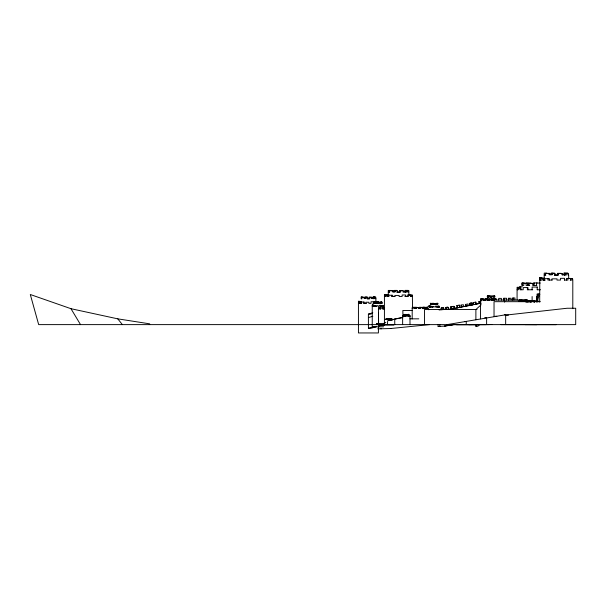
<?xml version="1.0" encoding="UTF-8"?>
<svg xmlns="http://www.w3.org/2000/svg" width="606" height="606" viewBox="0 0 606 606"><rect width="100%" height="100%" fill="white"/><g stroke="black" fill="none" stroke-linecap="round" stroke-linejoin="round"><path stroke-width="0.91" d="M387.499 324.619L387.651 320.741L402.286 317.544M481.172 304.704L475.884 309.552L475.884 319.763M475.884 324.407L475.884 326.263L477.869 324.452M479.823 324.452L477.839 326.263L475.884 326.263M383.666 324.619L383.666 323.536L385.863 322.294M368.425 328.3L373.697 326.717L376.288 326.717L371.008 328.3L368.425 328.3L368.395 314.105L372.796 312.787M368.425 317.589L372.819 316.271M389.12 320.513L394.445 319.18M456.871 305.545L457.507 307.78L456.871 305.545L459.227 305.121L459.659 307.348L459.227 305.121M481.119 303.136L451.508 309.007L451.091 309.007L450.69 306.969L454.008 306.356L454.197 308.393M450.69 306.969L454.008 306.356M473.074 302.614L473.65 304.576L473.074 302.614L475.801 302.114L475.983 304.076M461.045 305.113L461.613 306.962L461.045 305.113L463.34 304.704L463.499 306.553M469.476 303.606L470.006 305.295L469.476 303.606C472.688 300.228 472.703 308.583 471.665 303.174M478.884 301.659L479.429 303.432L478.884 301.659L481.134 301.212M465.537 304.424L466.059 306.083L465.537 304.424L468.044 303.97L468.165 305.629M469.68 303.606L471.869 303.174M481.005 303.121L451.296 309.007L450.902 306.969M378.515 312.847L378.621 325.846L382.394 325.104M384.522 325.104L378.621 325.846M402.876 317.544L394.748 318.953L394.748 324.619M438.024 324.604L438.115 326.445L444.857 326.119L453.068 324.642M505.662 324.619L505.662 314.764L447.099 324.619M429.548 324.619L390.84 328.505L391.423 328.505L380.78 328.785M445.978 309.371L445.864 307.643C449.773 304.78 448.501 312.832 448.213 307.484M445.864 307.643L448.425 307.484M441.183 308.045L441.266 309.651L441.183 308.045L443.554 307.931L443.63 309.537L451.508 309.007M441.403 308.045L443.759 307.931L443.842 309.537L438.895 309.772L444.046 309.537L443.63 309.537M438.115 326.445L439.88 326.369L439.789 324.528M453.856 324.619L451.303 324.718L452.947 324.74M456.485 324.74L475.642 324.634M468.711 324.68L476.089 324.627M508.495 315.105L505.662 315.12L567.102 308.249L575.7 308.249L575.7 324.619L38.678 324.619L30.3 294.508L70.978 308.704L117.791 318.854L149.652 323.831L149.652 324.619M376.644 323.468L376.758 324.642L376.644 323.468L384.734 323.445M376.652 324.642L384.742 324.619M546.794 273.109L544.211 273.109L544.211 280.23M554.407 273.071L551.308 273.071L551.308 274.616M567.648 273.048L563.913 273.048L563.913 274.616M561.141 273.336L557.414 273.336L557.414 275.132L554.407 275.132M549.718 274.616L552.134 274.616L552.134 273.071M561.83 274.616L564.247 274.616M562.065 274.844L567.034 274.844L567.034 273.374M554.482 274.995L558.55 274.995L558.55 273.503M568.254 274.935L568.67 274.935L568.67 278.427M544.211 275.094L545.847 275.094M539.681 277.813L541.529 277.813M541.544 278.002L542.847 278.002M544.529 278.192L543.726 278.192L543.726 280.07M570.435 278.472L572.549 278.472L572.799 280.07L572.799 308.651M570.193 278.608L572.503 278.608M539.794 280.07L541.529 280.07M545.324 280.07L542.62 280.07L542.62 278.328M552.164 280.07L547.96 280.07L547.96 278.662M564.353 280.07L567.943 280.07L567.943 278.427M570.193 280.07L571.958 280.07L571.958 278.608M537.174 282.941L533.553 282.941L533.553 285.449M524.251 283.017L521.827 283.017L521.827 285.449M526.122 283.055L531 283.055M540.302 283.055L536.499 283.055L536.499 285.449M522.327 283.214L527.584 283.214L527.584 285.449M533.553 283.373L529.167 283.373L529.167 285.449M529.674 285.449L526.122 285.449L526.122 283.214M536.818 285.449L532.704 285.449L532.704 283.373M522.387 286.744L519.403 286.744L519.403 288.259M537.242 287.062L532.121 287.062L532.121 289.766M518.524 287.297L517.077 287.297L517.077 300.152M517.077 289.766L518.1 289.766L518.1 287.297M532.704 289.766L527.349 289.766L527.349 287.57M537.196 289.766L540.552 289.766M396.938 290.403L394.301 290.403L394.301 291.751M408.186 290.38L405.013 290.38L405.013 291.751M390.469 290.433L388.279 290.433L388.279 296.357M402.657 290.63L399.49 290.63L399.49 292.19L396.938 292.19M390.082 290.706L392.953 290.706M392.953 291.751L395.006 291.751L395.006 290.403M403.861 291.751L405.3 291.751M402.876 291.94L407.671 291.94L407.671 290.66M408.709 292.024L409.058 295.448M388.279 292.16L389.666 292.16M397.006 292.077L400.46 292.077L400.46 290.774M538.81 294.046L537.052 294.046L537.052 301.621M539.878 294.236L537.908 294.236L537.908 301.75M385.999 294.531L384.424 294.531L384.424 323.68M384.901 294.69L387.113 294.69M388.999 294.857L387.863 294.857L387.863 296.493M409.701 295.107L412.353 295.107L412.565 307.742M410.353 295.228L412.315 295.228M490.504 295.955L489.534 295.955L489.534 296.796M494.663 295.948L493.489 295.948L493.269 296.796M385.999 296.493L384.704 296.493L384.704 294.531M388.999 296.493L386.923 296.493L386.923 294.978M395.029 296.493L391.461 296.493L391.461 295.266M404.831 296.493L408.444 296.493L408.444 295.061M410.353 296.493L411.853 296.493L411.853 295.228M362.729 296.97L361.168 296.97L361.168 298.796L361.896 298.796L361.896 297.228L364.782 297.228L364.782 298.44M367.319 296.94L365.448 296.94L365.448 298.357M375.303 296.917L373.054 296.917L373.054 298.357M490.337 297.076L491.807 297.001L491.807 296.19M371.38 297.182L369.13 297.182L369.13 298.826L367.319 298.826M364.494 298.357L365.948 298.357L365.948 296.94M371.38 298.357L373.766 298.357M371.531 298.569L374.932 298.569L374.932 297.22M485.883 298.531L486.459 298.531M491.155 298.614L492.807 298.614L492.807 300.371M367.365 298.705L369.819 298.705L369.819 297.334M375.303 298.644L375.925 298.644L375.849 303.045M486.057 298.629L486.876 298.629M487.148 298.735L487.572 298.735M481.959 298.872L483.936 298.872L483.936 300.371M487.118 298.811L485.3 298.788L485.3 300.371M492.428 298.811L493.685 298.811L493.685 299.758M481.664 298.932L480.497 298.932L480.497 318.847M485.171 298.902L487.201 298.902L487.201 300.371L489.656 300.371L489.656 299.106M495.223 298.887L496.208 298.887L496.284 299.758M492.398 299.22L494.057 299.22L494.057 300.371M493.216 299.334L494.451 299.334L494.428 300.371L490.754 300.371M487.921 299.758L487.406 299.758L487.406 298.993L488.928 298.993L488.928 299.758L488.481 299.758L488.481 298.993M519.857 299.849L518.971 299.849L518.971 301.106L519.812 301.106M522.463 299.826L521.402 299.826L521.402 300.803M524.773 299.993L523.501 299.993L523.501 301.129M495.92 300.068L518.433 300.068M526.076 300.015L527.288 300.015L527.288 301M521.736 300.152L522.736 300.152L522.736 301.038M480.497 300.371L481.664 300.371M526 300.379L527.637 300.379M527.228 300.72L528.727 300.72M524.773 300.803L526.129 300.803M527.909 300.871L526.841 300.871L526.796 300.015M529.621 300.834L532 300.834M524.864 300.947L526.129 300.947L526.129 299.811M535.704 300.917L536.833 300.917M522.281 301.129L523.887 301.038L523.887 300.099M533.931 301.03L537.272 301.03M529.811 301.159L531.303 301.159M358.775 301.462L360.343 301.462L360.343 303.356M361.684 301.629L360.873 301.629L360.82 303.356M360.82 301.758L359.169 301.758L359.169 303.356M540.317 301.682L494.034 301.682L494.034 316.302L496.837 316.302M374.584 301.849L378.265 301.886M378.235 302.023L376.228 302.015L376.228 302.985M381.825 302L380.545 302L380.545 302.985M475.801 302.114L475.854 303.417M375.849 302.212L374.213 302.212L374.213 303.288M380.901 302.205L382.106 302.205L382.106 303.189M379.598 302.985L380.954 302.985M375.053 303.288L373.796 303.288L373.796 302.038L374.682 302.038L374.637 303.288M382.181 303.189L381.197 303.189L381.197 302M433.585 303.295L432.608 303.295L432.608 304.136M437.744 303.28L436.57 303.28L436.35 304.136M359.994 303.356L358.631 303.356L358.631 301.288M361.684 303.356L360.206 303.356L360.206 301.758M366.524 303.356L363.433 303.356L363.433 302.061M372.917 303.356L373.417 303.356L373.417 301.758L371.008 301.758L371.008 303.356L368.872 303.356L368.887 302.235L365.842 302.235L365.842 303.356M431.192 303.318L430.381 303.318L430.381 304.394L431.54 304.394M432.919 303.576L433.835 303.576L433.835 304.341M432.873 303.295L432.926 304.182L431.699 304.136L431.699 303.485M432.926 304.182L431.904 304.182L431.904 303.462M437.744 304.303L438.002 303.462L436.896 303.462L436.896 304.257M433.419 304.409L434.888 304.341L434.888 303.53M372.432 305.121L373.326 305.121L373.326 306.431M373.599 305.333L372.66 305.333L372.66 306.431M428.957 305.871L429.54 305.871M429.957 305.969L429.139 305.969L429.139 307.09M430.23 306.075L430.646 306.075M437.979 306.25L437.843 307.09L436.502 307.09M438.305 306.227L439.282 306.227L439.267 307.09M374.47 306.431L372.281 306.431L372.357 305.007M376.834 306.431L375.076 306.431L375.076 305.538M383.303 305.507L383.303 306.431L382.697 306.431L382.697 305.507L383.492 305.507L383.59 306.431M427.609 307.068L426.738 307.068L426.738 308.53M429.54 307.09L428.995 307.09L428.995 305.871M431.002 307.09L429.881 307.09L429.881 306.151M438.343 307.09L439.365 307.09M417.057 307.333L412.837 307.31L412.837 308.53L412.194 308.53M421.473 307.287L419.299 307.287L419.299 308.53M425.351 307.212L422.761 307.212L422.761 308.53M413.936 307.522L412.194 307.522L412.194 318.938M426.738 307.666L424.745 307.666L424.745 308.53M382.333 307.795L384.643 307.795M381.045 307.984L378.742 307.984L378.477 308.992L378.477 325.074L393.892 325.074M428.344 308.295L428.813 309.78M416.822 308.53L413.966 308.53L413.966 307.31M384.659 308.992L382.916 308.992L382.916 307.939M477.036 309.469L424.548 309.469L424.548 324.619M412.565 310.469L402.861 310.469L402.907 316.196M368.395 314.105L370.986 314.105M404.187 314.385L404.187 315.711L404.217 314.385L403.641 314.385L403.641 314.9L404.46 314.9M405.437 314.506L406.088 314.878M408.262 314.453L409.042 314.855L407.414 314.438M404.573 314.779L405.406 314.779M407.414 314.779L408.292 314.779M504.381 314.764L505.662 314.764M402.907 315.741L403.831 315.711L403.831 316.196M408.164 315.741L405.369 316.196M408.595 315.771L409.951 315.779L410.012 324.619M409.944 315.817L409.429 316.196M402.702 316.196L404.081 315.832M410.012 316.196L409.148 316.196L409.148 315.771M484.724 317.786L486.618 317.786L486.618 324.619M388.128 318.726L386.325 318.476L387.666 318.521L387.666 319.271M390.097 318.711L391.779 318.764M409.936 318.839L418.814 318.839M385.318 319.21L387.181 319.271M388.052 319.377L389.173 319.377M392.112 319.339L392.627 319.339M464.681 321.597L466.234 321.597L466.234 324.619M383.666 323.536L384.621 323.536M476.21 324.642L452.652 324.642L444.44 326.119L444.857 326.119M479.043 324.642L486.057 324.642M501.026 324.634L556.149 324.695M383.59 326.808L372.243 326.808L372.243 305.007L372.879 305.007L372.879 306.431M377.765 328.785L381.363 328.785M479.164 324.619L489.269 324.627M525.099 324.627L536.81 324.619A68.705 1.432 0.1 0 0 521.395 324.505M117.791 318.854L122.374 324.619M70.978 308.704L80.522 324.619M453.796 306.356L454.061 307.712M446.069 307.643L446.19 309.371M570.579 280.07L570.579 278.427L566.451 278.427L566.451 280.07M568.466 274.935L568.466 273.374L564.943 273.374L564.943 274.844M564.8 273.048L564.8 275.624M564.519 280.07L564.519 278.328L560.527 278.328L560.527 280.07L556.982 280.07L556.997 278.843L551.952 278.843L551.952 280.07M562.557 274.844L562.557 273.503L558.035 273.503L558.035 274.995M555.202 274.995L555.202 273.594L552.278 273.594L552.278 274.707L549.059 274.707L549.059 273.382M550.203 274.707L550.203 273.382L545.415 273.382L545.415 275.094M549.4 280.07L549.4 278.662L544.529 278.662L544.529 280.07M543.635 280.07L543.635 278.328L540.9 278.328L540.9 280.07M540.241 278.002L540.241 280.07M540.007 277.813L540.007 280.07M539.794 277.813L539.681 302.076M539.393 294.236L539.393 295.94M538.098 294.046L538.098 298.144M537.196 287.062L537.242 289.766M536.908 301.03L536.908 302.273M536.613 296.546L536.613 301.114M534.333 302.273L534.333 300.659L531.326 300.659L531.303 302.273M534.159 282.941L534.159 285.449M534.007 300.659L534.007 302.273M532.121 296.546L532.121 301.114M530.341 302.273L530.341 300.568L527.167 300.568L527.167 302.447M530.015 300.568L530.015 302.129M528.75 300.568L528.75 302.273M528.22 283.055L528.22 285.449M527.962 289.766L527.962 287.57L523.213 287.57L523.213 289.766L519.986 289.766L519.986 287.653M527.038 302.015L527.008 299.811L525.728 299.811L525.728 300.803M526.031 299.811L526 302.273M525.258 300.947L525.258 300.099L523.713 300.099L523.713 301.038M523.789 283.214L523.789 285.449L522.327 285.449L522.327 283.017M521.69 299.826L521.743 300.864L520.637 300.864L520.637 300.023M521.024 300.864L521.024 300.023L519.387 300.023L519.387 301.106M520.955 289.766L520.955 287.653L517.895 287.653L517.895 289.766M520.857 300.046L520.857 300.803M520.168 286.744L520.168 288.259M514.933 300.068L514.933 297.985L512.6 297.985L512.6 300.068M513.13 297.985L513.13 300.068M511.063 300.068L511.063 298.266L508.366 298.266L508.366 300.068M508.911 298.266L508.911 300.068M506.555 300.068L506.555 298.266L503.548 298.266L503.548 300.068M504.647 300.068L504.647 301.924M504.571 300.068L504.571 301.924M504.109 298.266L504.109 300.068M501.404 300.068L501.404 298.379L498.693 298.379L498.693 300.068M496.019 298.963L496.019 299.758L495.466 299.758L495.466 298.963M495.587 299.758L495.587 298.864L494.291 298.864L494.291 299.758L494.761 299.758L494.761 298.864M494.92 296.97L494.92 296.122L493.814 296.122L493.814 296.917M494.473 296.122L494.473 296.917L492.701 296.917L492.625 296.099L491.451 296.099L491.451 297.076M494.208 296.122L494.208 296.97M494.095 295.948L494.095 296.97M493.125 299.22L493.125 300.371M493.064 296.917L493.064 296.19L491.648 296.19L491.648 297.001M492.367 298.614L492.398 300.371M491.731 300.371L491.731 299.106L489.178 299.106L489.178 300.371M490.754 297.001L490.754 296.236L488.618 296.796L488.618 296.145M490.527 296.236L490.527 297.001M490.087 299.091L490.087 299.758M489.792 295.955L489.792 296.796M489.731 299.091L489.731 299.758M489.186 296.842L489.186 296.122L487.678 296.122L487.678 297.054M489.034 296.145L489.034 296.796M488.83 296.122L488.83 296.842M488.459 296.122L488.459 297.054L487.307 297.054L487.307 295.978L488.11 295.978L488.072 297.054M488.413 296.145L488.413 296.993M487.974 296.145L487.974 296.993M487.436 295.978L487.436 296.993M487.095 298.788L487.095 300.614M485.671 298.788L485.671 300.606M485.406 298.788L485.406 300.371L482.815 300.371L482.815 299.159M485.239 298.902L485.171 300.371M483.399 300.371L483.399 299.159L481.232 299.159L481.232 300.371M480.778 298.932L480.778 300.371M439.1 306.303L439.1 307.09M438.668 307.09L438.668 306.197L437.365 306.197L437.365 307.09M438.547 306.303L438.547 307.09M437.555 303.462L437.555 304.257L435.782 304.257L435.782 303.53M437.29 303.462L437.29 304.303M437.168 303.28L437.168 304.303M436.759 307.09L436.759 306.151L435.509 306.151L435.509 307.09L432.813 306.431L432.813 307.09M436.146 304.257L436.146 303.53L434.532 303.439L434.532 304.409M435.699 303.439L435.699 304.136M434.722 303.53L434.722 304.341M433.608 303.576L433.608 304.341M433.169 306.431L433.169 307.09L431.563 307.09L431.563 306.325M432.267 304.182L432.267 303.462L430.76 303.462L430.76 304.394M432.116 303.485L432.116 304.136M432.01 307.09L432.01 306.325L430.48 306.325L430.48 307.09M431.495 303.485L431.495 304.326M431.154 303.318L431.154 304.394M431.048 303.485L431.048 304.326M430.518 303.318L430.518 304.326M430.199 307.09L430.199 306.151L429.343 306.151L429.343 307.09M427.465 307.068L427.465 308.53L426.086 308.53L426.086 307.666M425.094 307.666L425.094 308.53L422.965 308.53L422.965 307.575L420.769 307.575L420.769 308.53L418.534 308.53L418.534 307.477L416.049 307.477L416.049 308.53M423.988 307.212L423.988 308.719M423.056 307.212L423.056 308.719M415.216 307.333L415.216 308.53M415.118 307.31L415.118 308.53M410.679 296.493L410.679 295.061L407.171 295.061L407.171 296.493M409.823 315.817L409.823 316.196M409.641 315.779L409.641 316.196L409.512 315.771M409.262 315.779L409.262 316.196M409.027 315.794L409.027 316.196M408.883 292.024L408.883 290.66L405.891 290.66L405.891 291.94M408.929 315.771L408.929 316.196L407.982 316.196L407.868 314.779M408.861 314.855L408.861 314.37L408.027 314.37L408.027 315.711M408.755 315.794L408.755 316.196M408.724 314.453L408.724 314.832M408.535 314.453L408.595 316.196M408.452 314.37L408.452 315.711M408.292 314.37L408.262 315.711M408.224 314.37L408.164 316.196M407.724 314.832L406.581 314.438L406.581 315.711M406.838 314.484L405.793 314.908L405.793 314.37M406.717 314.484L406.717 315.711M406.376 314.878L406.376 315.711M406.308 314.908L406.308 315.711M405.914 315.711L405.914 314.37L405.225 314.779M405.77 290.38L405.77 292.175M405.619 315.877L404.475 315.832M405.528 296.493L405.528 294.978L402.134 294.978L402.134 296.493L399.127 296.493L399.142 295.433L394.854 295.433L394.854 296.493M405.406 314.37L405.444 314.802L404.725 314.453M404.975 314.802L403.907 314.453L403.907 314.9M404.793 316.196L403.71 316.196M404.46 314.453L404.46 315.711M404.429 314.461L404.429 314.87M403.861 291.94L403.861 290.774L400.021 290.774L400.021 292.077M403.732 314.385L403.732 314.87M403.535 315.711L403.513 316.196M403.338 316.196L403.338 315.658L402.634 315.612L402.634 324.619M403.21 315.741L403.285 316.196M403.043 315.612L403.043 316.196M402.702 315.612L402.755 316.196M397.612 292.077L397.612 290.85L395.127 290.85L395.142 291.827L392.393 291.827L392.393 290.668M393.37 291.827L393.37 290.668L389.302 290.668L389.302 292.16M392.68 296.493L392.68 295.266L388.544 295.266L388.544 296.493M391.734 318.764L390.718 318.468C391.325 321.892 395.551 318.036 389.173 319.567L389.06 318.771M391.226 318.521L391.279 319.567M391.143 318.468L391.143 319.271M390.915 318.468L390.847 319.567M390.559 318.711L390.559 319.271M390.415 318.748L389.272 318.514L389.272 319.271M390.097 318.514L390.158 319.271M389.522 318.536L388.476 318.468M389.408 318.536L389.408 319.271M388.999 318.794L388.999 319.271M388.772 318.771L387.908 318.468L387.908 319.271L387.961 318.726M388.628 290.433L388.628 292.062M388.597 318.468L388.597 319.271M388.302 319.377L387.166 319.567L387.143 318.521M388.09 318.468L388.052 319.567M387.787 296.493L387.787 294.978L385.461 294.978L385.461 296.493M387.484 319.567L386.401 319.567M386.916 318.786L386.916 319.271L386.901 318.476M386.764 319.347L385.34 319.21M383.507 306.431L383.507 305.424L381.416 305.394L381.416 306.431M383.295 308.992L383.295 307.939L380.735 307.939L380.735 308.992L379.204 308.992L379.204 307.765M382.833 305.394L382.833 306.431M382.803 307.795L382.803 308.992M381.931 305.394L381.931 306.431L380.47 306.431L380.47 305.333M381.613 302.205L381.613 303.129L379.682 303.129L379.598 302.182M381.325 302.205L381.325 303.189M380.848 302L380.848 303.621M380.757 306.431L380.757 305.333L379.386 305.333L379.386 306.431L378.174 306.431L378.182 305.659L376.447 305.659L376.447 306.431M380.56 308.992L380.56 307.765L378.606 307.765L378.606 308.992M380.083 303.129L380.083 302.28L378.318 302.182L378.318 303.311M378.712 302.28L378.712 303.227L377.318 303.227L377.318 302.341M378.53 302.28L378.53 303.227M378.409 326.475L378.409 332.952L358.434 332.952L358.434 301.288L359.555 301.288L359.555 303.356M377.909 302.023L377.909 303.356M377.561 303.227L377.561 302.341L376.561 302.341L376.568 303.045L375.228 302.985L375.228 302.227M377.288 302.015L377.288 303.311M376.508 302.015L376.508 302.985M375.796 298.644L375.796 297.22L373.675 297.22L373.675 298.569M375.682 302.227L375.682 302.985M375.576 306.431L375.576 305.538L373.902 305.538L373.902 306.431M375.485 301.849L375.485 303.356M374.205 296.917L374.205 298.644M374.084 306.431L374.084 305.242L373.629 305.242L373.599 306.431M373.94 302.038L373.94 303.212M373.584 296.917L373.584 298.803M373.251 305.333L373.251 306.431M373.129 305.333L373.129 306.431M372.235 298.569L372.235 297.334L369.508 297.334L369.508 298.705M367.797 298.705L367.797 297.417L366.032 297.417L366.032 298.44L364.092 298.44L364.092 297.228M364.297 303.356L364.297 302.061L361.358 302.061L361.358 303.356M361.418 296.97L361.418 298.69M478.801 324.596A68.705 1.432 0.1 0 1 491.822 324.505"/></g></svg>
